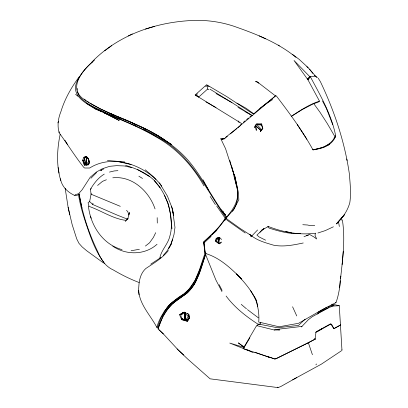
<?xml version="1.0" encoding="UTF-8"?>
<svg xmlns="http://www.w3.org/2000/svg" width="408" height="408" viewBox="0 0 408 408"><rect width="100%" height="100%" fill="white"/><g stroke="black" fill="none" stroke-linecap="round" stroke-linejoin="round"><path stroke-width="0.61" d="M84.696 158.641L83.609 162.246L85.619 164.628L86.583 164.944L86.685 156.866L83.834 157.279L82.579 160.319L84.252 165.005L88.439 164.806L89.286 163.384M189.572 317.531L187.41 321.336L181.667 319.632L180.769 314.68L182.764 312.538L184.253 312.191L188.659 314.43L189.572 317.531L187.41 321.336L185.655 320.469L185.416 312.426L184.253 312.191L179.566 314.757L182.325 314.247L184.299 312.921L184.324 320.127L184.299 312.921L185.416 312.426L185.824 320.351L181.667 319.632L179.566 314.757L181.392 313.487M89.072 163.251L86.583 164.944L86.685 156.866L84.359 158.227L83.609 162.246L85.619 164.628L84.252 165.005L83.941 160.268L82.579 160.319M77.178 90.178L77.239 88.373M233.855 209.284L232.213 211.181C240.955 200.756 237.339 187.078 234.58 175.216L238.415 192.601L238.833 199.716L233.855 209.284L226.307 217.938L215.756 231.412L203.587 242.265L205.096 253.373C219.851 257.565 231.056 268.551 241.694 278.995L236.492 273.89C244.198 281.851 251.532 290.47 256.377 300.512C258.004 307.606 259.478 314.731 258.703 322.055L279.092 326.783L298.513 323.309L322.198 309.733L335.998 302.598C339.084 294.081 340.145 285.029 340.792 276.048L340.553 278.623C342.618 259.177 345.474 239.389 342.363 219.907M339.65 287.854L340.18 280.796M86.583 164.944L86.231 164.546L86.766 157.82L88.113 158.35L89.485 161.231L89.541 162.353M159.742 258.621C160.874 250.323 168.208 244.142 169.927 235.86C172.237 228.235 171.268 220.203 170.131 212.466C168.014 201.001 162.863 190.041 155.106 181.31C147.084 173.007 136.369 168.677 125.547 165.342M342.123 264.654L343.291 251.195M128.143 218.805L125.139 218.244L116.423 214.781L92.81 204.541L92.963 203.245M219.545 237.884L219.116 241.495L218.01 243.056L219.453 237.859M77.612 91.841C78.356 97.328 83.487 100.179 87.399 103.352C95.263 108.161 103.749 111.797 112.134 115.586C127.735 122.446 143.55 128.923 158.243 137.639C190.832 154.331 205.556 188.889 225.67 217.28L225.446 218.974L227.179 216.577L226.567 217.041C212.277 198.778 202.832 177.215 187.583 159.666C178.934 149.945 168.397 142.157 157.335 135.395M85.619 164.628L86.685 156.866L88.113 158.35L89.388 162.343M60.195 134.166C56.992 149.379 56.248 165.51 60.767 180.525M314.68 338.722L314.629 339.017L315.695 338.987L276.588 358.515L274.62 358.989L269.504 357.102M261.094 130.662L255.316 125.409L254.526 127.531L256.52 124.001L259.911 124.251L261.309 125.021L262.818 128.408L260.411 131.509L262.818 128.408L261.676 123.976L256.52 124.001L255.719 124.94M91.183 193.586L89.633 201.572L88.067 202.725L89.056 206.377C101.312 210.615 112.695 218.719 125.705 220.335L127.821 218.795L129.443 212.527L128.918 215.031L127.735 211.548L126.495 210.38M218.443 237.762L216.092 238.731L218.923 237.986L217.546 242.913L215.648 241.077L216.092 238.731L216.48 238.252L218.571 237.604M85.277 164.205L86.685 156.866M156.009 179.505C139.062 163.276 110.787 154.668 89.673 168.019L84.594 168.004L83.742 167.331C74.955 156.223 67.504 144.172 59.119 132.784L59.318 131.753M163.409 333.948L158.029 328.874L162.879 316.154L167.948 308.28L172.676 303.43L187.501 292.811L194.3 284.458L198.956 274.375L205.831 253.659M59.119 132.784C57.151 125.608 58.125 118.381 60.94 111.547C64.76 98.92 71.385 87.307 79.244 76.77M204.587 248.594L203.959 243.8L203.209 242.311C211.257 234.656 220.366 227.093 225.67 217.28M307.652 78.851L309.968 76.735L310.804 77.571C320.759 96.217 331.597 114.77 335.667 135.798C332.576 145.376 321.805 149.17 312.584 149.578M89.485 161.231L88.439 164.806L84.252 165.005M172.65 239.139L170.717 244.418L168.428 248.89L171.11 244.331L174.007 234.462L174.976 227.399L172.431 208.733L167.428 196.131L159.773 183.457L153.52 176.832L145.253 169.804M218.611 242.893L221.631 242.077L219.779 243.816L215.648 241.077L216.48 238.252L219.841 237.726L221.595 239.496M201.103 268.591L205.928 253.169C200.149 267.158 196.88 283.927 184.324 293.765C171.289 301.028 160.813 312.814 156.845 327.374L158.579 327.583M57.905 122.91L58.461 121.375M260.029 324.039L260.671 322.315M158.029 328.874C162.251 314.787 171.069 301.762 184.385 294.913C193.397 289.236 197.345 278.684 200.92 269.183M253.659 113.878L260.998 107.539L275.558 95.967L257.728 82.212L255.525 81.544L257.387 81.926L258.738 83.237M334.351 138.919L335.667 135.798M155.708 232.693L153.377 237.471L149.527 242.816L145.401 246.06M60.471 178.714C61.583 186.512 67.871 192.474 74.822 195.498L75.291 194.672L78.622 193.718L82.187 189.679L90.204 177.251L96.426 172.008L102.367 168.734L109.67 166.316L116.606 165.663L124.379 165.959L131.427 167.571M322.585 328.323L315.965 332.245L315.144 338.482L314.588 339.298L308.116 342.904L275.12 359.05L243.367 348.718L249.905 337.768M315.705 332.546L316.144 331.832L330.057 324.1L330.863 324.023L333.836 328.751L340.547 324.982L340.532 324.442M171.11 244.331L166.882 251.18L163.22 255.464M308.116 342.904L308.458 342.363M120.294 206.331L91.616 194.432L91.055 194.106L90.469 189.195C94.024 183.299 98.272 177.694 104.269 174.109M195.906 281.326L190.286 289.568L184.385 294.913L172.676 303.43M313.681 103.535L319.949 112.174L327.236 123.481L334.499 135.925L334.851 137.256C330.567 144.988 321.744 148.614 313.334 149.552M307.999 79.881L310.039 76.923L294.02 60.466L307.999 79.881L319.484 101.138L318.113 102.209L313.38 103.795L302.277 109.548L291.944 116.015M197.023 96.125L196.411 95.12L197.35 93.794M315.879 364.859L316.526 363.977M226.567 217.041C233.249 209.498 239.394 200.042 237.344 189.506L233.906 175.884M164.016 311.916L169.279 305.041L172.803 301.889M307.836 79.636L310.039 76.923M86.231 164.546L88.602 161.716L88.113 158.35L86.292 156.381L83.834 157.279M336.386 223.9L344.459 214.679L336.386 223.9C342.618 217.964 347.642 210.88 349.85 202.48C351.206 192.969 350.1 183.274 349.335 173.752C344.704 141.77 334.285 110.823 320.413 81.707L318.204 78.173M259.916 232.244L261.798 230.117L264.037 228.587L256.907 235.054L259.055 236.905L265.582 240.169M305.118 319.178L298.549 325.421L277.384 327.741L258.539 324.069L256.051 326.533L243.362 348.177L243.367 348.718M84.359 158.227L86.292 156.381M226.307 217.938L226.797 218.933L240.205 228.506L250.471 235.095L251.017 236.803L257.57 229.974M168.376 250.543C162.333 258.249 153.785 263.18 145.778 268.541C140.74 273.13 139.22 279.735 138.837 286.283C137.108 302.231 149.996 314.252 156.845 327.374M301.43 326.961L308.28 319.79L312.13 316.781L328.874 307.586L333.101 306.066L339.283 305.714L341.965 350.207L341.94 349.804M125.271 221.462L127.821 218.795M330.863 324.023L316.72 331.949M167.948 308.28L174.44 301.675M90.918 178.265L96.62 172.497M184.324 293.765L185.186 292.908M186.048 292.057L190.801 287.36M212.415 234.258L216.674 230.092M307.362 79.198L309.968 76.735L315.445 76.072L317.5 77.515M215.648 241.077L218.923 237.986M317.521 314.053L319.377 312.309L328.874 307.586M333.928 138.123L334.851 137.256M91.397 62.526C116.571 36.287 152.408 23.18 188.139 20.726C203.526 19.508 219.111 21.349 233.764 26.204C255.689 33.884 277.868 42.427 295.989 57.375M205.096 253.373L204.342 242.612L211.114 236.456M198.477 97.282L207.657 89.015L207.07 85.716L205.652 86.527M237.976 127.638L239.899 126.067L241.567 123.491L195.177 94.942L206.601 84.716L226.853 96.66L251.369 112.781L253.7 113.781L246.136 108.304L236.941 103.112M243.367 122.318L245.177 120.758M327.532 145.681L329.593 143.917L323.845 147.094L313.058 150.016C302.68 130.999 289.767 113.562 276.675 96.364L275.864 95.538C259.269 109.686 242.745 123.853 225.599 137.343M97.599 185.446L102.5 181.351L106.401 179.749M246.534 119.59L248.487 117.983M249.956 116.775L250.935 115.974M224.533 138.623L220.483 138.669L221.478 139.271L224.533 138.623L227.414 136.272M230.296 133.916L237.017 128.423M94.549 60.012C84.747 68.197 68.049 85.935 81.993 97.9C107.416 116.239 139.592 122.033 165.128 140.403M111.675 45.63L104.677 50.827M259.886 108.477L266.75 103.336L272.702 99.532M92.983 61.603C85.894 67.498 79.489 74.97 76.163 83.645C72.272 96.645 85.879 102.944 94.722 108.661C115.189 117.881 136.604 125.236 155.922 136.823C176.409 148.028 192.561 165.623 203.934 185.854M160.91 257.484L150.751 264.175M291.174 116.428C300.094 110.527 309.228 104.422 319.484 101.138M157.044 244.28C144.83 255.286 126.031 255.306 112.756 246.167M224.528 220.504L226.797 218.933M341.511 350.727L321.346 364.166L292.613 379.843M256.826 325.65L274.344 330.021L275.675 329.164M185.655 320.469L189.205 318.204L188.879 314.318L187.394 313.507M90.469 189.195L91.316 188.654M340.415 325.064L333.902 328.654L331.577 324.243L330.245 324.161M317.924 312.309L327.002 307.117M296.754 377.579L280.918 386.447L278.077 387.6L210.115 378.828L187.741 359.091L177.077 348.916M261.798 230.117L268.479 226.415M101.704 169.993L100.613 170.59L103.698 168.953M188.659 314.43L188.241 316.159L185.824 320.351L189.205 318.204L188.241 316.159L185.472 313.92M79.841 193.928L77.143 195.259L74.822 195.498M128.285 35.919L132.371 33.91M255.831 125.159L256.856 124.659L261.676 123.976M333.397 226.797L325.258 230.607L317.929 232.994M233.692 173.476L236.793 186.216L234.416 176.026L225.578 148.711L221.126 139.444L224.038 138.184M335.391 302.858L335.998 302.598M260.273 323.906L258.657 324.59C246.493 316.786 234.794 307.724 226.114 296.04M304.001 236.666L308.606 234.926L306.403 235.635M328.108 306.464L334.218 305.628L331.225 304.96M145.467 29.07L154.703 26.357M139.368 249.288L131.096 250.747M109.446 172.089L114.276 170.932L117.922 170.661M303.236 242.979C293.5 245.04 283.295 247.136 273.401 245.137C265.057 242.597 256.204 240.368 249.701 234.192M221.126 139.444L224.946 138.751M301.976 326.4L276.267 329.45L279.643 329.95L274.344 330.021M300.645 233.585C289.833 234.223 279.235 231.382 269.04 228.067L267.98 226.812M182.764 312.538L185.416 312.426M112.802 177.801C132.325 175.624 149.175 191.377 155.05 208.921M314.746 225.41L309.738 225.512L307.566 225.002L302.792 224.711M261.309 125.021L256.856 124.659L261.645 129.53M107.426 160.487L124.69 161.951M267.908 226.328C283.06 232.32 299.477 235.304 315.736 233.208L314.93 234.998L316.634 238.996L313.844 236.89L308.963 234.126M249.002 350.334L246.764 349.901L253.215 352.624M332.015 304.144L339.283 305.714M119.722 161.976L131.101 164.506M285.728 231.438L291.582 232.922M333.336 328.619L333.836 328.751M104.647 263.242L103.27 262.788L86.583 250.67L82.09 246.855L78.948 243.316L76.709 238.874L72.155 224.579L68.121 207.305L65.163 188.317M122.048 249.63C102.658 244.469 90.413 225.282 88.424 206.081M254.883 352.242L269.765 357.515L267.067 356.327M207.07 85.716L209.08 86.476M246.177 349.671L229.74 343.062L244.071 347.432L238.282 342.868L244.162 346.938M139.169 282.53C130.167 279.143 121.543 274.839 113.281 269.933C105.442 266.526 100.939 259.417 97.823 251.797C88.939 233.565 82.554 214.124 79.101 194.126M94.722 108.661L101.296 111.272L93.804 107.615L86.649 103.489M146.079 129.509L128.173 120.87L109.747 113.358C127.168 121.171 145.36 127.393 161.456 137.899M120.656 119.34L107.503 113.914L97.405 109.227M218.448 243.244L219.779 243.816M115.592 115.699L100.281 108.89L89.821 103.051M259.151 35.873L265.547 38.801M203.587 242.265L204.342 242.612M205.397 252.914L205.132 252.792L199.42 269.923L194.947 280.577L188.726 289.731L183.238 294.52L175.129 300.14L169.279 305.041L166.964 307.805L161.048 317.914L157.835 326.721L158.462 328.042M143.249 129.061L157.544 136.114L171.391 144.458L168.8 142.703M207.657 89.015L208.911 89.658M137.348 169.407L149.333 176.445M238.017 107.36L251.93 115.388L231.948 102.607L216.011 93.575M205.974 101.929L216.031 107.579M245.029 111.552L252.185 115.607M195.177 94.942L198.222 96.711L196.411 95.12M133.865 124.715L136.828 126.454M210.095 89.235L231.948 102.607M250.471 235.095L252.006 236.018M88.786 102.413L86.731 101.026M138.863 176.174L142.54 178.469M184.146 319.826L181.402 318.072L184.324 320.127M163.108 138.847L167.764 142.004M227.083 220.182L245.193 232.988M258.392 317.822L247.447 309.606M84.176 99.164L85.711 100.281M292.597 54.448L299.059 59.272L308.208 67.687M246.458 308.815L241.24 304.368M75.577 94.304L77.897 96.268M256.214 126.174L261.145 130.376M278.394 45.084L279.322 45.915M277.552 387.131L278.077 387.6M183.773 355.011L178.194 349.947L163.256 333.805L159.018 329.837M103.724 262.109C95.344 251.206 90.76 237.548 86.317 224.589C83.064 214.781 80.065 204.826 78.504 194.591M89.633 201.572L92.81 204.541M306.816 66.637L309.458 69.12L316.618 77.433M225.507 214.776L220.912 209.829L225.517 215.031L224.828 214.027M154.244 180.673L160.206 187.828M88.602 161.716L89.25 162.511M309.458 69.12L312.905 73.43M314.435 75.342L315.2 76.301M238.915 121.967L238.155 120.967L239.114 122.41M159.344 182.957L161.726 186.114M216.684 206.025L225.394 218.504M222.773 211.002L223.457 212.007M297.269 124.588L306.872 139.312M250.349 290.317L256.377 300.512M210.145 196.416L215.358 204.622M64.877 140.168L67.667 144.779M203.021 179.8L208.289 189.567M322.509 100.995L326.415 108.518L332.704 124.567M219.152 284.697L222.12 290.404M221.927 291.572L215.842 279.883L205.632 254.638M292.587 306.78L296.744 315.935M164.393 195.146L168.376 204.097L170.677 215.072L171.946 228.796M254.24 296.264L256.79 302.629L257.667 306.806M308.366 342.781L312.416 354.725M90.607 216.52L91.163 218.198M229.821 160.461L231.056 164.654M231.412 165.847L234.416 176.026L231.428 165.674M346.764 159.008L347.101 160.497M171.539 206.162L173.584 215.307L173.374 214.108M68.121 207.305L69.676 214.593M79.157 194.218L81.931 207.953M255.316 125.409L256.295 130.407L255.898 125.674M338.497 221.702L339.344 226.501M172.431 208.733L173.165 212.915M58.14 167.525L59.032 173.084M204.739 249.793L205.056 252.19M138.531 290.399L138.99 294.856M341.583 217.683L341.782 220.198M157.172 217.663L157.284 223.074M119.08 120.396L103.703 112.567L119.08 120.396"/></g></svg>
